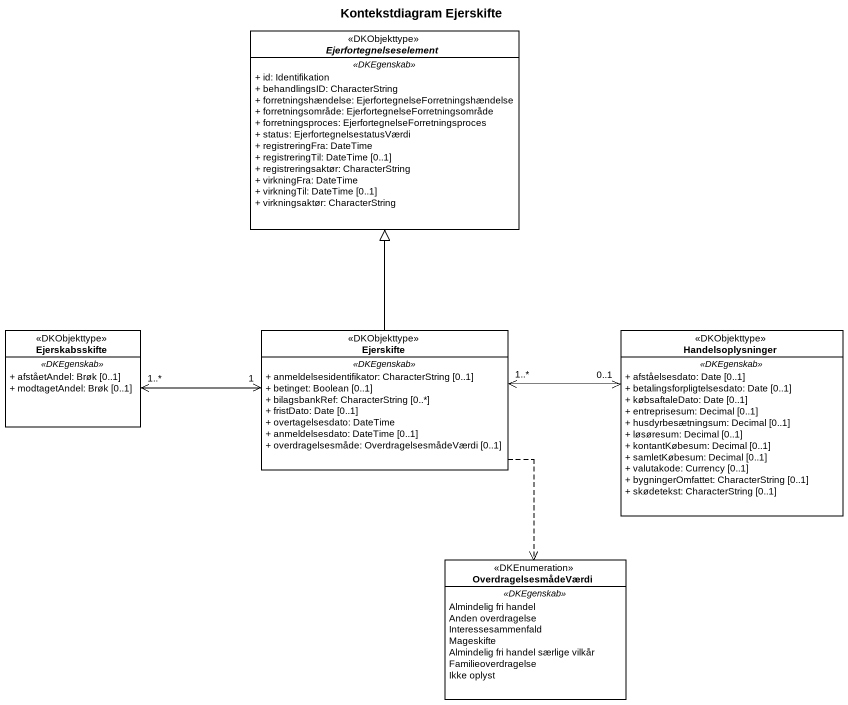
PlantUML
@startuml
title Kontekstdiagram Ejerskifte
hide circle
hide empty members
skinparam classAttributeIconSize 0
abstract class Ejerfortegnelseselement <<DKObjekttype>> {
  .. <<DKEgenskab>> ..
  + id: Identifikation
  + behandlingsID: CharacterString
  + forretningshændelse: EjerfortegnelseForretningshændelse
  + forretningsområde: EjerfortegnelseForretningsområde
  + forretningsproces: EjerfortegnelseForretningsproces
  + status: EjerfortegnelsestatusVærdi
  + registreringFra: DateTime
  + registreringTil: DateTime [0..1]
  + registreringsaktør: CharacterString
  + virkningFra: DateTime
  + virkningTil: DateTime [0..1]
  + virkningsaktør: CharacterString
}
class Ejerskabsskifte <<DKObjekttype>> {
  .. <<DKEgenskab>> ..
  + afståetAndel: Brøk [0..1]
  + modtagetAndel: Brøk [0..1]
}
class Ejerskifte <<DKObjekttype>> {
  .. <<DKEgenskab>> ..
  + anmeldelsesidentifikator: CharacterString [0..1]
  + betinget: Boolean [0..1]
  + bilagsbankRef: CharacterString [0..*]
  + fristDato: Date [0..1]
  + overtagelsesdato: DateTime
  + anmeldelsesdato: DateTime [0..1]
  + overdragelsesmåde: OverdragelsesmådeVærdi [0..1]
}
class Handelsoplysninger <<DKObjekttype>> {
  .. <<DKEgenskab>> ..
  + afståelsesdato: Date [0..1]
  + betalingsforpligtelsesdato: Date [0..1]
  + købsaftaleDato: Date [0..1]
  + entreprisesum: Decimal [0..1]
  + husdyrbesætningsum: Decimal [0..1]
  + løsøresum: Decimal [0..1]
  + kontantKøbesum: Decimal [0..1]
  + samletKøbesum: Decimal [0..1]
  + valutakode: Currency [0..1]
  + bygningerOmfattet: CharacterString [0..1]
  + skødetekst: CharacterString [0..1]
}
enum OverdragelsesmådeVærdi <<DKEnumeration>> {
  .. <<DKEgenskab>> ..
  Almindelig fri handel
  Anden overdragelse
  Interessesammenfald
  Mageskifte
  Almindelig fri handel særlige vilkår
  Familieoverdragelse
  Ikke oplyst
}
Ejerskabsskifte "1..*" <-right-> "1" Ejerskifte
Ejerskifte -up-|> Ejerfortegnelseselement
Ejerskifte ..> OverdragelsesmådeVærdi
Handelsoplysninger "0..1" <-left-> "1..*" Ejerskifte
@enduml
